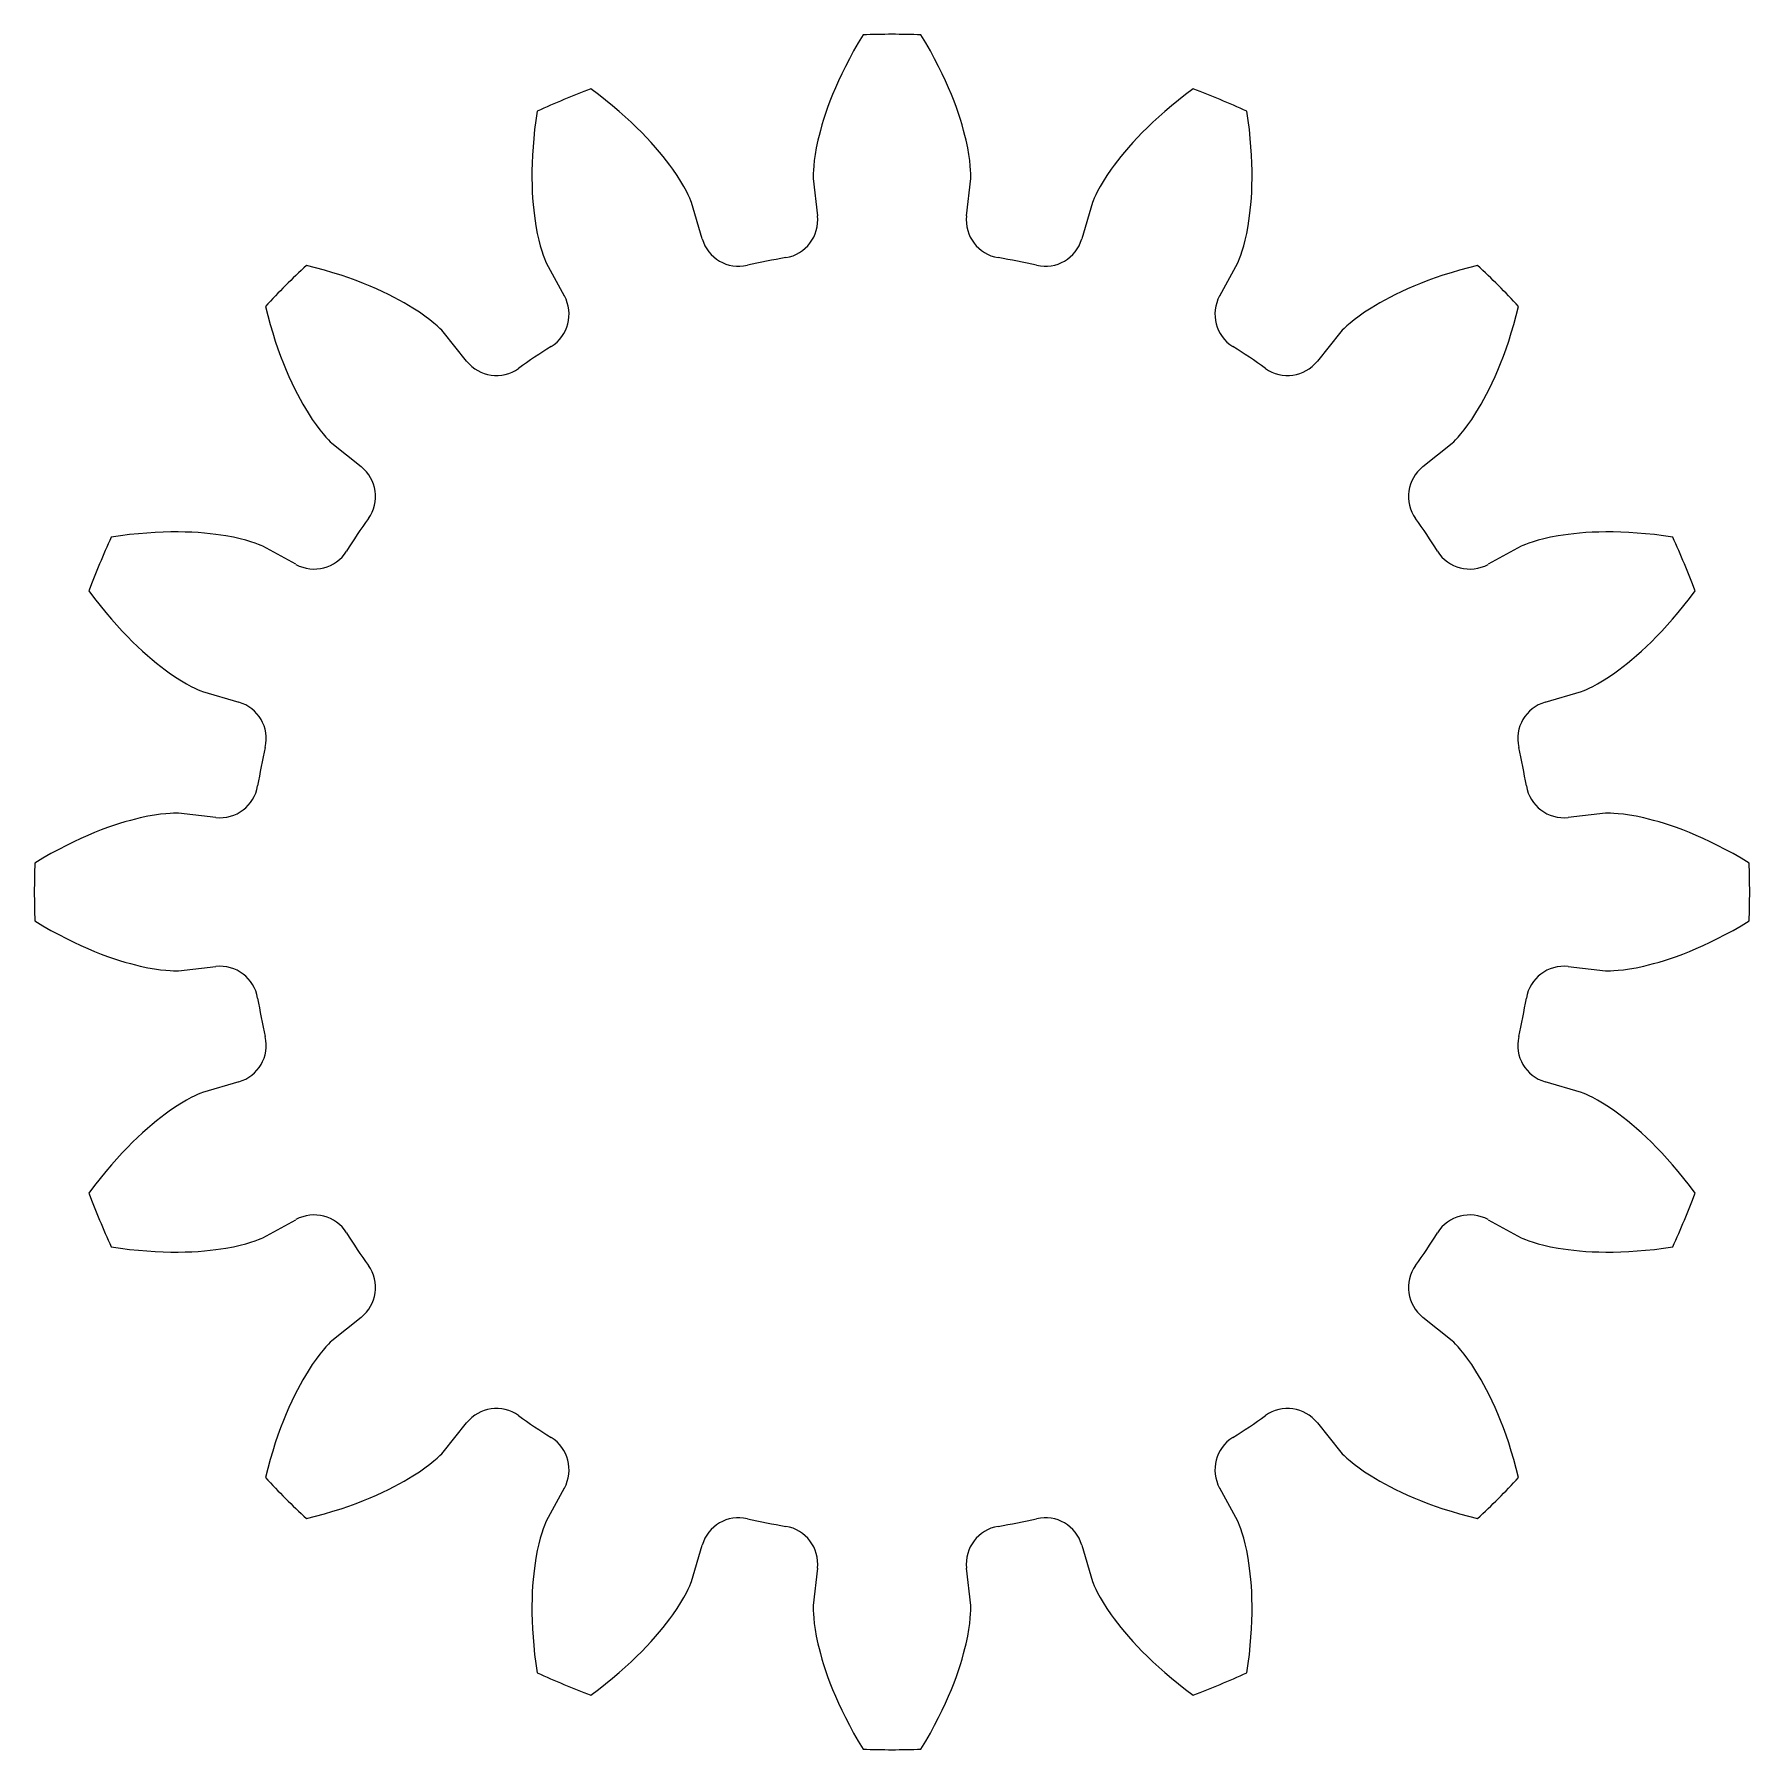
# Model space of a CAD drawing. Header units: millimetres. Extents: x -9 to 9, y -9 to 9.
import ezdxf

# ---------------------------------------------------------------- set-up
doc = ezdxf.new("R2010")
doc.units = ezdxf.units.MM
doc.layers.add('Spur', color=7, linetype='Continuous')

msp = doc.modelspace()

# ---------------------------------------------------------------- linework, layer by layer
at = {"layer": 'Spur', "color": 7}
for p, q in [((-0.826, 7.489), (-0.783, 7.096)), ((0.783, 7.096), (0.826, 7.489)), ((-1.992, 6.855), (-2.103, 7.235)), ((2.103, 7.235), (1.992, 6.855)), ((-3.629, 6.603), (-3.439, 6.256)), ((3.439, 6.256), (3.629, 6.603)), ((-4.464, 5.571), (-4.711, 5.88)), ((4.711, 5.88), (4.464, 5.571)), ((-5.88, 4.711), (-5.571, 4.464)), ((5.571, 4.464), (5.88, 4.711)), ((-6.256, 3.439), (-6.603, 3.629)), ((6.603, 3.629), (6.256, 3.439)), ((-7.235, 2.103), (-6.855, 1.992)), ((6.855, 1.992), (7.235, 2.103)), ((-7.096, 0.783), (-7.489, 0.826)), ((7.489, 0.826), (7.096, 0.783)), ((-7.489, -0.826), (-7.096, -0.783)), ((7.096, -0.783), (7.489, -0.826)), ((-6.855, -1.992), (-7.235, -2.103)), ((7.235, -2.103), (6.855, -1.992)), ((-6.603, -3.629), (-6.256, -3.439)), ((6.256, -3.439), (6.603, -3.629)), ((-5.571, -4.464), (-5.88, -4.711)), ((5.88, -4.711), (5.571, -4.464)), ((-4.711, -5.88), (-4.464, -5.571)), ((4.464, -5.571), (4.711, -5.88)), ((-3.439, -6.256), (-3.629, -6.603)), ((3.629, -6.603), (3.439, -6.256)), ((-2.103, -7.235), (-1.992, -6.855)), ((1.992, -6.855), (2.103, -7.235)), ((-0.783, -7.096), (-0.826, -7.489)), ((0.826, -7.489), (0.783, -7.096))]:
    msp.add_line(p, q, dxfattribs=at)
for centre, radius, start, end in [((0, 0), 9.001, 88.0626, 91.9374), ((0, 0), 9.001, 110.5626, 114.4374), ((0, 0), 9.001, 65.5626, 69.4374), ((-1.18, 7.052), 0.4, 279.5019, 6.2948), ((1.18, 7.052), 0.4, 173.7052, 260.4981), ((-1.608, 6.967), 0.4, 196.2052, 282.9981), ((1.608, 6.967), 0.4, 257.0019, 343.7948), ((0, 0), 9.001, 133.0626, 136.9374), ((0, 0), 6.75, 99.5019, 102.9981), ((0, 0), 6.75, 77.0019, 80.4981), ((0, 0), 9.001, 43.0626, 46.9374), ((-3.789, 6.063), 0.4, 302.0019, 28.7948), ((3.789, 6.063), 0.4, 151.2052, 237.9981), ((0, 0), 6.75, 122.0019, 125.4981), ((0, 0), 6.75, 54.5019, 57.9981), ((-4.152, 5.821), 0.4, 218.7052, 305.4981), ((4.152, 5.821), 0.4, 234.5019, 321.2948), ((-5.821, 4.152), 0.4, 324.5019, 51.2948), ((5.821, 4.152), 0.4, 128.7052, 215.4981), ((0, 0), 6.75, 144.5019, 147.9981), ((0, 0), 6.75, 32.0019, 35.4981), ((0, 0), 9.001, 155.5626, 159.4374), ((0, 0), 9.001, 20.5626, 24.4374), ((-6.063, 3.789), 0.4, 241.2052, 327.9981), ((6.063, 3.789), 0.4, 212.0019, 298.7948), ((-6.967, 1.608), 0.4, 347.0019, 73.7948), ((6.967, 1.608), 0.4, 106.2052, 192.9981), ((0, 0), 6.75, 167.0019, 170.4981), ((0, 0), 6.75, 9.5019, 12.9981), ((-7.052, 1.18), 0.4, 263.7052, 350.4981), ((7.052, 1.18), 0.4, 189.5019, 276.2948), ((0, 0), 9.001, 178.0626, 181.9374), ((0, 0), 9.001, 358.0626, 1.9374), ((-7.052, -1.18), 0.4, 9.5019, 96.2948), ((7.052, -1.18), 0.4, 83.7052, 170.4981), ((0, 0), 6.75, 189.5019, 192.9981), ((0, 0), 6.75, 347.0019, 350.4981), ((-6.967, -1.608), 0.4, 286.2052, 12.9981), ((6.967, -1.608), 0.4, 167.0019, 253.7948), ((0, 0), 9.001, 200.5626, 204.4374), ((0, 0), 9.001, 335.5626, 339.4374), ((-6.063, -3.789), 0.4, 32.0019, 118.7948), ((6.063, -3.789), 0.4, 61.2052, 147.9981), ((0, 0), 6.75, 212.0019, 215.4981), ((0, 0), 6.75, 324.5019, 327.9981), ((-5.821, -4.152), 0.4, 308.7052, 35.4981), ((5.821, -4.152), 0.4, 144.5019, 231.2948), ((-4.152, -5.821), 0.4, 54.5019, 141.2948), ((0, 0), 6.75, 234.5019, 237.9981), ((0, 0), 6.75, 302.0019, 305.4981), ((4.152, -5.821), 0.4, 38.7052, 125.4981), ((-3.789, -6.063), 0.4, 331.2052, 57.9981), ((3.789, -6.063), 0.4, 122.0019, 208.7948), ((0, 0), 9.001, 223.0626, 226.9374), ((0, 0), 9.001, 313.0626, 316.9374), ((-1.608, -6.967), 0.4, 77.0019, 163.7948), ((0, 0), 6.75, 257.0019, 260.4981), ((-1.18, -7.052), 0.4, 353.7052, 80.4981), ((1.18, -7.052), 0.4, 99.5019, 186.2948), ((0, 0), 6.75, 279.5019, 282.9981), ((1.608, -6.967), 0.4, 16.2052, 102.9981), ((0, 0), 9.001, 245.5626, 249.4374), ((0, 0), 9.001, 290.5626, 294.4374), ((0, 0), 9.001, 268.0626, 271.9374)]:
    msp.add_arc(centre, radius, start, end, dxfattribs=at)
for points in [[(-0.304, 8.996), (-0.586, 8.533), (-0.717, 8.153), (-0.778, 7.889)], [(0.778, 7.889), (0.717, 8.153), (0.586, 8.533), (0.304, 8.996)], [(-2.301, 7.586), (-2.458, 7.807), (-2.724, 8.108), (-3.161, 8.428)], [(3.161, 8.428), (2.724, 8.108), (2.458, 7.807), (2.301, 7.586)], [(-3.724, 8.195), (-3.807, 7.66), (-3.783, 7.258), (-3.737, 6.991)], [(3.737, 6.991), (3.783, 7.258), (3.807, 7.66), (3.724, 8.195)], [(-0.778, 7.889), (-0.828, 7.666), (-0.828, 7.533), (-0.826, 7.489)], [(0.826, 7.489), (0.828, 7.533), (0.828, 7.666), (0.778, 7.889)], [(-2.103, 7.235), (-2.118, 7.277), (-2.169, 7.399), (-2.301, 7.586)], [(2.301, 7.586), (2.169, 7.399), (2.118, 7.277), (2.103, 7.235)], [(-3.737, 6.991), (-3.699, 6.766), (-3.648, 6.643), (-3.629, 6.603)], [(3.629, 6.603), (3.648, 6.643), (3.699, 6.766), (3.737, 6.991)], [(-5.028, 6.128), (-5.258, 6.272), (-5.62, 6.448), (-6.146, 6.576)], [(6.146, 6.576), (5.62, 6.448), (5.258, 6.272), (5.028, 6.128)], [(-6.576, 6.146), (-6.448, 5.62), (-6.272, 5.258), (-6.128, 5.028)], [(-4.711, 5.88), (-4.741, 5.912), (-4.835, 6.006), (-5.028, 6.128)], [(5.028, 6.128), (4.835, 6.006), (4.741, 5.912), (4.711, 5.88)], [(6.128, 5.028), (6.272, 5.258), (6.448, 5.62), (6.576, 6.146)], [(-6.128, 5.028), (-6.006, 4.835), (-5.912, 4.741), (-5.88, 4.711)], [(5.88, 4.711), (5.912, 4.741), (6.006, 4.835), (6.128, 5.028)], [(-6.991, 3.737), (-7.258, 3.783), (-7.66, 3.807), (-8.195, 3.724)], [(8.195, 3.724), (7.66, 3.807), (7.258, 3.783), (6.991, 3.737)], [(-6.603, 3.629), (-6.643, 3.648), (-6.766, 3.699), (-6.991, 3.737)], [(6.991, 3.737), (6.766, 3.699), (6.643, 3.648), (6.603, 3.629)], [(-8.428, 3.161), (-8.108, 2.724), (-7.807, 2.458), (-7.586, 2.301)], [(7.586, 2.301), (7.807, 2.458), (8.108, 2.724), (8.428, 3.161)], [(-7.586, 2.301), (-7.399, 2.169), (-7.277, 2.118), (-7.235, 2.103)], [(7.235, 2.103), (7.277, 2.118), (7.399, 2.169), (7.586, 2.301)], [(-7.889, 0.778), (-8.153, 0.717), (-8.533, 0.586), (-8.996, 0.304)], [(-7.489, 0.826), (-7.533, 0.828), (-7.666, 0.828), (-7.889, 0.778)], [(7.889, 0.778), (7.666, 0.828), (7.533, 0.828), (7.489, 0.826)], [(8.996, 0.304), (8.533, 0.586), (8.153, 0.717), (7.889, 0.778)], [(-8.996, -0.304), (-8.533, -0.586), (-8.153, -0.717), (-7.889, -0.778)], [(7.889, -0.778), (8.153, -0.717), (8.533, -0.586), (8.996, -0.304)], [(-7.889, -0.778), (-7.666, -0.828), (-7.533, -0.828), (-7.489, -0.826)], [(7.489, -0.826), (7.533, -0.828), (7.666, -0.828), (7.889, -0.778)], [(-7.235, -2.103), (-7.277, -2.118), (-7.399, -2.169), (-7.586, -2.301)], [(7.586, -2.301), (7.399, -2.169), (7.277, -2.118), (7.235, -2.103)], [(-7.586, -2.301), (-7.807, -2.458), (-8.108, -2.724), (-8.428, -3.161)], [(8.428, -3.161), (8.108, -2.724), (7.807, -2.458), (7.586, -2.301)], [(-8.195, -3.724), (-7.66, -3.807), (-7.258, -3.783), (-6.991, -3.737)], [(-6.991, -3.737), (-6.766, -3.699), (-6.643, -3.648), (-6.603, -3.629)], [(6.603, -3.629), (6.643, -3.648), (6.766, -3.699), (6.991, -3.737)], [(6.991, -3.737), (7.258, -3.783), (7.66, -3.807), (8.195, -3.724)], [(-5.88, -4.711), (-5.912, -4.741), (-6.006, -4.835), (-6.128, -5.028)], [(6.128, -5.028), (6.006, -4.835), (5.912, -4.741), (5.88, -4.711)], [(-6.128, -5.028), (-6.272, -5.258), (-6.448, -5.62), (-6.576, -6.146)], [(6.576, -6.146), (6.448, -5.62), (6.272, -5.258), (6.128, -5.028)], [(-5.028, -6.128), (-4.835, -6.006), (-4.741, -5.912), (-4.711, -5.88)], [(4.711, -5.88), (4.741, -5.912), (4.835, -6.006), (5.028, -6.128)], [(-6.146, -6.576), (-5.62, -6.448), (-5.258, -6.272), (-5.028, -6.128)], [(5.028, -6.128), (5.258, -6.272), (5.62, -6.448), (6.146, -6.576)], [(-3.629, -6.603), (-3.648, -6.643), (-3.699, -6.766), (-3.737, -6.991)], [(3.737, -6.991), (3.699, -6.766), (3.648, -6.643), (3.629, -6.603)], [(-3.737, -6.991), (-3.783, -7.258), (-3.807, -7.66), (-3.724, -8.195)], [(3.724, -8.195), (3.807, -7.66), (3.783, -7.258), (3.737, -6.991)], [(-2.301, -7.586), (-2.169, -7.399), (-2.118, -7.277), (-2.103, -7.235)], [(2.103, -7.235), (2.118, -7.277), (2.169, -7.399), (2.301, -7.586)], [(-0.826, -7.489), (-0.828, -7.533), (-0.828, -7.666), (-0.778, -7.889)], [(0.778, -7.889), (0.828, -7.666), (0.828, -7.533), (0.826, -7.489)], [(-3.161, -8.428), (-2.724, -8.108), (-2.458, -7.807), (-2.301, -7.586)], [(2.301, -7.586), (2.458, -7.807), (2.724, -8.108), (3.161, -8.428)], [(-0.778, -7.889), (-0.717, -8.153), (-0.586, -8.533), (-0.304, -8.996)], [(0.304, -8.996), (0.586, -8.533), (0.717, -8.153), (0.778, -7.889)]]:
    msp.add_open_spline(points, degree=3, dxfattribs=at)

doc.saveas('drawing.dxf')
